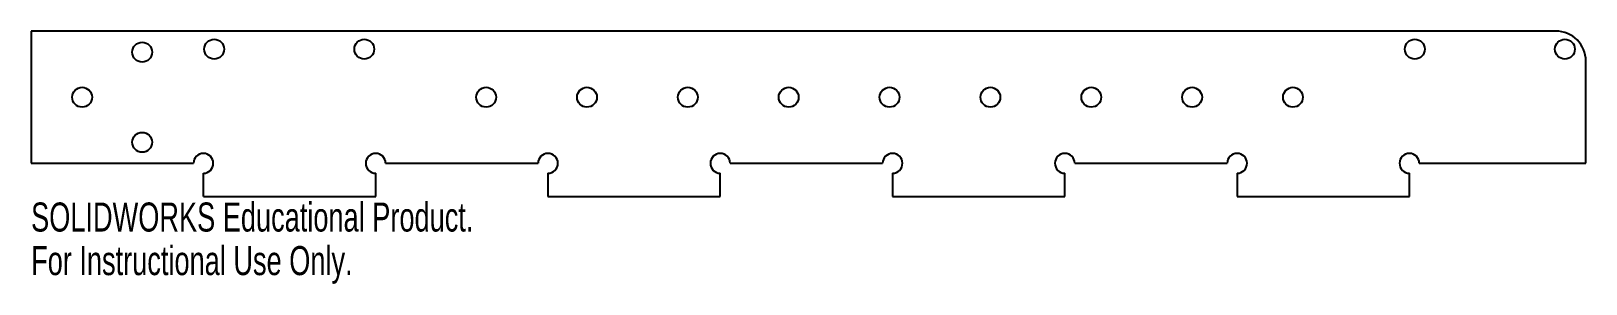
# Model space of a CAD drawing. Header units: millimetres. Extents: x 0 to 259, y -20 to 22.
import ezdxf

# ---------------------------------------------------------------- set-up
doc = ezdxf.new("R2010")
doc.units = ezdxf.units.MM
doc.styles.add('SLDTEXTSTYLE0', font='TXT', dxfattribs={"width": 0.7})

msp = doc.modelspace()

# ---------------------------------------------------------------- linework, layer by layer
at = {"color": 7, "linetype": 'Continuous', "lineweight": 25}
for p, q in [((254, 22), (0, 22)), ((0, 22), (0, 0)), ((259, 0), (259, 17)), ((0, 0), (27.05, 0)), ((59.05, 0), (84.45, 0)), ((116.45, 0), (141.85, 0)), ((173.85, 0), (199.25, 0)), ((231.25, 0), (259, 0)), ((28.7, -5.5), (28.7, -1.65)), ((57.4, -5.5), (57.4, -1.65)), ((86.1, -1.65), (86.1, -5.5)), ((114.8, -5.5), (114.8, -1.65)), ((143.5, -1.65), (143.5, -5.5)), ((172.2, -5.5), (172.2, -1.65)), ((200.9, -1.65), (200.9, -5.5)), ((229.6, -5.5), (229.6, -1.65)), ((28.7, -5.5), (57.4, -5.5)), ((86.1, -5.5), (114.8, -5.5)), ((143.5, -5.5), (172.2, -5.5)), ((200.9, -5.5), (229.6, -5.5))]:
    msp.add_line(p, q, dxfattribs=at)
for centre in [(18.5, 18.5), (30.5, 19), (55.5, 19), (230.5, 19), (255.5, 19), (8.5, 11), (75.8, 11), (92.6, 11), (109.4, 11), (126.2, 11), (143, 11), (159.8, 11), (176.6, 11), (193.4, 11), (210.2, 11), (18.5, 3.5)]:
    msp.add_circle(centre, 1.65, dxfattribs=at)
for centre, radius, start, end in [((254, 17), 5, 0, 90), ((28.7, 0), 1.65, 270, 180), ((57.4, 0), 1.65, 0, 270), ((86.1, 0), 1.65, 270, 180), ((114.8, 0), 1.65, 0, 270), ((143.5, 0), 1.65, 270, 180), ((172.2, 0), 1.65, 0, 270), ((200.9, 0), 1.65, 270, 180), ((229.6, 0), 1.65, 0, 270)]:
    msp.add_arc(centre, radius, start, end, dxfattribs=at)

# ---------------------------------------------------------------- texts
at = {"color": 7, "linetype": 'Continuous', "char_height": 4.8336, "attachment_point": 1, "style": 'SLDTEXTSTYLE0'}
for s, insert in [('SOLIDWORKS Educational Product.', (0, -6.52)), ('For Instructional Use Only.', (0, -13.77))]:
    msp.add_mtext(s, dxfattribs=dict(at, insert=insert))

doc.saveas('drawing.dxf')
